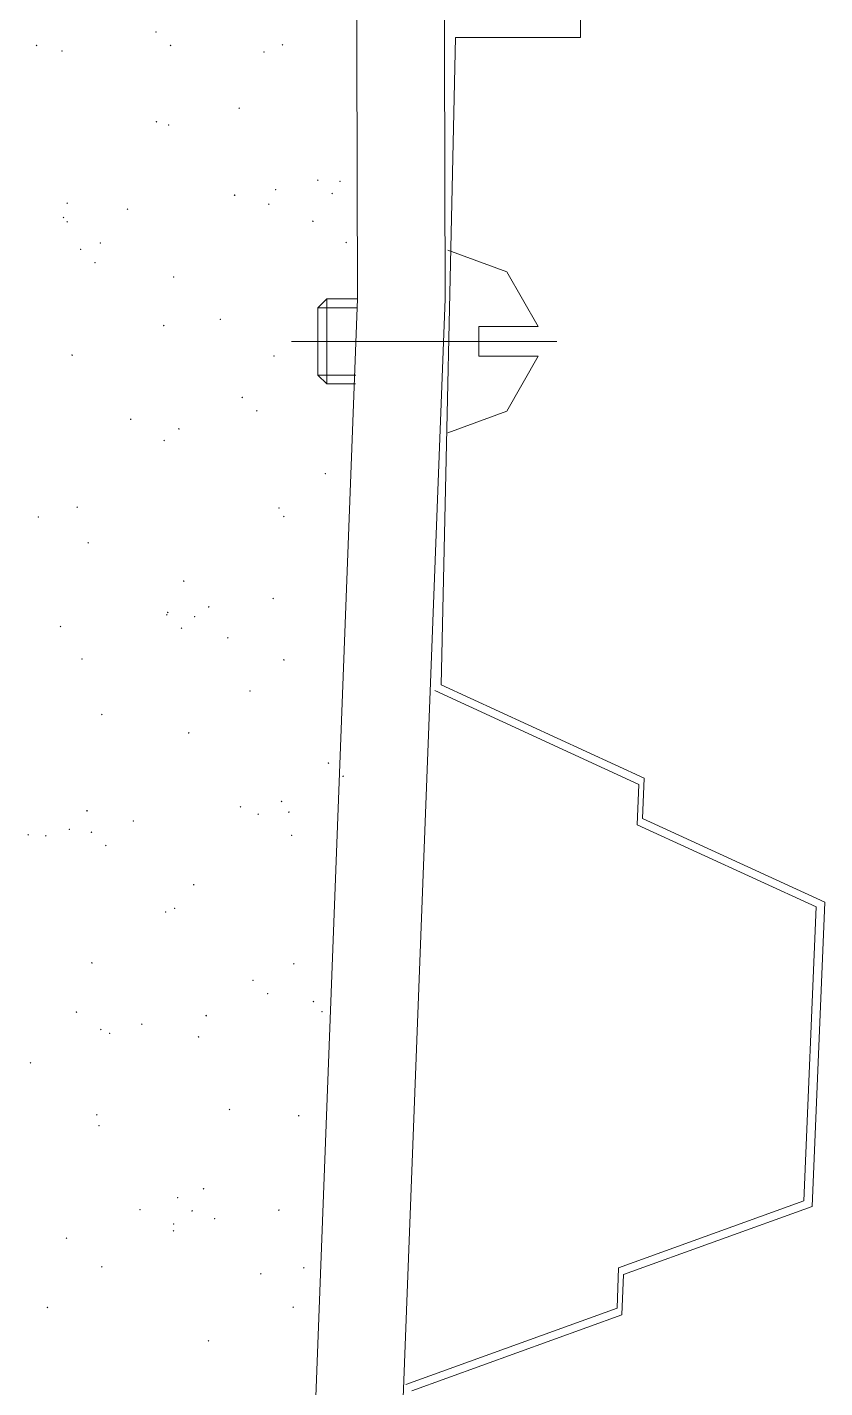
# Model space of a CAD drawing. Header units: millimetres. Extents: x 0 to 414, y 0 to 292.
# Drawn here: x 300.53 to 312.47, y 146.34 to 166.72 of the extents above; entities that cross this region are included whole.
import ezdxf

# ---------------------------------------------------------------- set-up
doc = ezdxf.new("R2010")
doc.units = ezdxf.units.MM

msp = doc.modelspace()

# ---------------------------------------------------------------- hatches: boundary and pattern name
h = msp.add_hatch(color=0)
h.dxf.hatch_style = 2
h.paths.add_polyline_path([(302.454028, 166.639169), (302.440975, 166.652222), (302.454028, 166.665275), (302.467081, 166.652222)])
h = msp.add_hatch(color=0)
h.dxf.hatch_style = 2
h.paths.add_polyline_path([(300.665444, 166.438086), (300.652392, 166.451139), (300.665444, 166.464192), (300.678497, 166.451139)])
h = msp.add_hatch(color=0)
h.dxf.hatch_style = 2
h.paths.add_polyline_path([(301.046444, 166.353419), (301.033392, 166.366472), (301.046444, 166.379525), (301.059497, 166.366472)])
h = msp.add_hatch(color=0)
h.dxf.hatch_style = 2
h.paths.add_polyline_path([(302.67275, 166.438086), (302.659697, 166.451139), (302.67275, 166.464192), (302.685803, 166.451139)])
h = msp.add_hatch(color=0)
h.dxf.hatch_style = 2
h.paths.add_polyline_path([(304.06975, 166.339308), (304.056697, 166.352361), (304.06975, 166.365414), (304.082803, 166.352361)])
h = msp.add_hatch(color=0)
h.dxf.hatch_style = 2
h.paths.add_polyline_path([(304.348444, 166.445142), (304.335392, 166.458194), (304.348444, 166.471247), (304.361497, 166.458194)])
h = msp.add_hatch(color=0)
h.dxf.hatch_style = 2
h.paths.add_polyline_path([(303.699333, 165.496169), (303.686281, 165.509222), (303.699333, 165.522275), (303.712386, 165.509222)])
h = msp.add_hatch(color=0)
h.dxf.hatch_style = 2
h.paths.add_polyline_path([(302.461083, 165.295086), (302.448031, 165.308139), (302.461083, 165.321192), (302.474136, 165.308139)])
h = msp.add_hatch(color=0)
h.dxf.hatch_style = 2
h.paths.add_polyline_path([(302.644528, 165.245697), (302.631475, 165.25875), (302.644528, 165.271803), (302.657581, 165.25875)])
h = msp.add_hatch(color=0)
h.dxf.hatch_style = 2
h.paths.add_polyline_path([(304.877611, 164.420197), (304.864558, 164.43325), (304.877611, 164.446303), (304.890664, 164.43325)])
h = msp.add_hatch(color=0)
h.dxf.hatch_style = 2
h.paths.add_polyline_path([(305.209222, 164.402558), (305.196169, 164.415611), (305.209222, 164.428664), (305.222275, 164.415611)])
h = msp.add_hatch(color=0)
h.dxf.hatch_style = 2
h.paths.add_polyline_path([(303.632306, 164.194419), (303.619253, 164.207472), (303.632306, 164.220525), (303.645358, 164.207472)])
h = msp.add_hatch(color=0)
h.dxf.hatch_style = 2
h.paths.add_polyline_path([(304.246139, 164.275558), (304.233086, 164.288611), (304.246139, 164.301664), (304.259192, 164.288611)])
h = msp.add_hatch(color=0)
h.dxf.hatch_style = 2
h.paths.add_polyline_path([(305.092806, 164.219114), (305.079753, 164.232167), (305.092806, 164.245219), (305.105858, 164.232167)])
h = msp.add_hatch(color=0)
h.dxf.hatch_style = 2
h.paths.add_polyline_path([(301.124056, 164.074475), (301.111003, 164.087528), (301.124056, 164.100581), (301.137108, 164.087528)])
h = msp.add_hatch(color=0)
h.dxf.hatch_style = 2
h.paths.add_polyline_path([(302.027167, 163.982753), (302.014114, 163.995806), (302.027167, 164.008858), (302.040219, 163.995806)])
h = msp.add_hatch(color=0)
h.dxf.hatch_style = 2
h.paths.add_polyline_path([(304.143833, 164.060364), (304.130781, 164.073417), (304.143833, 164.086469), (304.156886, 164.073417)])
h = msp.add_hatch(color=0)
h.dxf.hatch_style = 2
h.paths.add_polyline_path([(301.067611, 163.859281), (301.054558, 163.872333), (301.067611, 163.885386), (301.080664, 163.872333)])
h = msp.add_hatch(color=0)
h.dxf.hatch_style = 2
h.paths.add_polyline_path([(301.124056, 163.795781), (301.111003, 163.808833), (301.124056, 163.821886), (301.137108, 163.808833)])
h = msp.add_hatch(color=0)
h.dxf.hatch_style = 2
h.paths.add_polyline_path([(304.803528, 163.802836), (304.790475, 163.815889), (304.803528, 163.828942), (304.816581, 163.815889)])
h = msp.add_hatch(color=0)
h.dxf.hatch_style = 2
h.paths.add_polyline_path([(301.621472, 163.478281), (301.608419, 163.491333), (301.621472, 163.504386), (301.634525, 163.491333)])
h = msp.add_hatch(color=0)
h.dxf.hatch_style = 2
h.paths.add_polyline_path([(305.300944, 163.485336), (305.287892, 163.498389), (305.300944, 163.511442), (305.313997, 163.498389)])
h = msp.add_hatch(color=0)
h.dxf.hatch_style = 2
h.paths.add_polyline_path([(301.325139, 163.383031), (301.312086, 163.396083), (301.325139, 163.409136), (301.338192, 163.396083)])
h = msp.add_hatch(color=0)
h.dxf.hatch_style = 2
h.paths.add_polyline_path([(301.540333, 163.181947), (301.527281, 163.195), (301.540333, 163.208053), (301.553386, 163.195)])
h = msp.add_hatch(color=0)
h.dxf.hatch_style = 2
h.paths.add_polyline_path([(302.718611, 162.966753), (302.705558, 162.979806), (302.718611, 162.992858), (302.731664, 162.979806)])
h = msp.add_hatch(color=0)
h.dxf.hatch_style = 2
h.paths.add_polyline_path([(303.417111, 162.335281), (303.404058, 162.348333), (303.417111, 162.361386), (303.430164, 162.348333)])
h = msp.add_hatch(color=0)
h.dxf.hatch_style = 2
h.paths.add_polyline_path([(302.570444, 162.240031), (302.557392, 162.253083), (302.570444, 162.266136), (302.583497, 162.253083)])
h = msp.add_hatch(color=0)
h.dxf.hatch_style = 2
h.paths.add_polyline_path([(301.198139, 161.799058), (301.185086, 161.812111), (301.198139, 161.825164), (301.211192, 161.812111)])
h = msp.add_hatch(color=0)
h.dxf.hatch_style = 2
h.paths.add_polyline_path([(304.221444, 161.784947), (304.208392, 161.798), (304.221444, 161.811053), (304.234497, 161.798)])
h = msp.add_hatch(color=0)
h.dxf.hatch_style = 2
h.paths.add_polyline_path([(303.745194, 161.164058), (303.732142, 161.177111), (303.745194, 161.190164), (303.758247, 161.177111)])
h = msp.add_hatch(color=0)
h.dxf.hatch_style = 2
h.paths.add_polyline_path([(302.076556, 160.835975), (302.063503, 160.849028), (302.076556, 160.862081), (302.089608, 160.849028)])
h = msp.add_hatch(color=0)
h.dxf.hatch_style = 2
h.paths.add_polyline_path([(303.963917, 160.962975), (303.950864, 160.976028), (303.963917, 160.989081), (303.976969, 160.976028)])
h = msp.add_hatch(color=0)
h.dxf.hatch_style = 2
h.paths.add_polyline_path([(302.796222, 160.691336), (302.783169, 160.704389), (302.796222, 160.717442), (302.809275, 160.704389)])
h = msp.add_hatch(color=0)
h.dxf.hatch_style = 2
h.paths.add_polyline_path([(302.5775, 160.518475), (302.564447, 160.531528), (302.5775, 160.544581), (302.590553, 160.531528)])
h = msp.add_hatch(color=0)
h.dxf.hatch_style = 2
h.paths.add_polyline_path([(304.9905, 160.021058), (304.977447, 160.034111), (304.9905, 160.047164), (305.003553, 160.034111)])
h = msp.add_hatch(color=0)
h.dxf.hatch_style = 2
h.paths.add_polyline_path([(301.272222, 159.520114), (301.259169, 159.533167), (301.272222, 159.546219), (301.285275, 159.533167)])
h = msp.add_hatch(color=0)
h.dxf.hatch_style = 2
h.paths.add_polyline_path([(304.295528, 159.506003), (304.282475, 159.519056), (304.295528, 159.532108), (304.308581, 159.519056)])
h = msp.add_hatch(color=0)
h.dxf.hatch_style = 2
h.paths.add_polyline_path([(300.690139, 159.371947), (300.677086, 159.385), (300.690139, 159.398053), (300.703192, 159.385)])
h = msp.add_hatch(color=0)
h.dxf.hatch_style = 2
h.paths.add_polyline_path([(304.369611, 159.379003), (304.356558, 159.392056), (304.369611, 159.405108), (304.382664, 159.392056)])
h = msp.add_hatch(color=0)
h.dxf.hatch_style = 2
h.paths.add_polyline_path([(301.438028, 158.983892), (301.424975, 158.996944), (301.438028, 159.009997), (301.451081, 158.996944)])
h = msp.add_hatch(color=0)
h.dxf.hatch_style = 2
h.paths.add_polyline_path([(302.870306, 158.412392), (302.857253, 158.425444), (302.870306, 158.438497), (302.883358, 158.425444)])
h = msp.add_hatch(color=0)
h.dxf.hatch_style = 2
h.paths.add_polyline_path([(303.24425, 158.024336), (303.231197, 158.037389), (303.24425, 158.050442), (303.257303, 158.037389)])
h = msp.add_hatch(color=0)
h.dxf.hatch_style = 2
h.paths.add_polyline_path([(304.207333, 158.151336), (304.194281, 158.164389), (304.207333, 158.177442), (304.220386, 158.164389)])
h = msp.add_hatch(color=0)
h.dxf.hatch_style = 2
h.paths.add_polyline_path([(302.616306, 157.907919), (302.603253, 157.920972), (302.616306, 157.934025), (302.629358, 157.920972)])
h = msp.add_hatch(color=0)
h.dxf.hatch_style = 2
h.paths.add_polyline_path([(302.630417, 157.943197), (302.617364, 157.95625), (302.630417, 157.969303), (302.643469, 157.95625)])
h = msp.add_hatch(color=0)
h.dxf.hatch_style = 2
h.paths.add_polyline_path([(303.032583, 157.879697), (303.019531, 157.89275), (303.032583, 157.905803), (303.045636, 157.89275)])
h = msp.add_hatch(color=0)
h.dxf.hatch_style = 2
h.paths.add_polyline_path([(301.025278, 157.731531), (301.012225, 157.744583), (301.025278, 157.757636), (301.038331, 157.744583)])
h = msp.add_hatch(color=0)
h.dxf.hatch_style = 2
h.paths.add_polyline_path([(302.835028, 157.706836), (302.821975, 157.719889), (302.835028, 157.732942), (302.848081, 157.719889)])
h = msp.add_hatch(color=0)
h.dxf.hatch_style = 2
h.paths.add_polyline_path([(303.53, 157.562197), (303.516947, 157.57525), (303.53, 157.588303), (303.543053, 157.57525)])
h = msp.add_hatch(color=0)
h.dxf.hatch_style = 2
h.paths.add_polyline_path([(301.346306, 157.244697), (301.333253, 157.25775), (301.346306, 157.270803), (301.359358, 157.25775)])
h = msp.add_hatch(color=0)
h.dxf.hatch_style = 2
h.paths.add_polyline_path([(304.369611, 157.230586), (304.356558, 157.243639), (304.369611, 157.256692), (304.382664, 157.243639)])
h = msp.add_hatch(color=0)
h.dxf.hatch_style = 2
h.paths.add_polyline_path([(303.861611, 156.764919), (303.848558, 156.777972), (303.861611, 156.791025), (303.874664, 156.777972)])
h = msp.add_hatch(color=0)
h.dxf.hatch_style = 2
h.paths.add_polyline_path([(301.642639, 156.412142), (301.629586, 156.425194), (301.642639, 156.438247), (301.655692, 156.425194)])
h = msp.add_hatch(color=0)
h.dxf.hatch_style = 2
h.paths.add_polyline_path([(302.944389, 156.136975), (302.931336, 156.150028), (302.944389, 156.163081), (302.957442, 156.150028)])
h = msp.add_hatch(color=0)
h.dxf.hatch_style = 2
h.paths.add_polyline_path([(305.036361, 155.685419), (305.023308, 155.698472), (305.036361, 155.711525), (305.049414, 155.698472)])
h = msp.add_hatch(color=0)
h.dxf.hatch_style = 2
h.paths.add_polyline_path([(305.255083, 155.487864), (305.242031, 155.500917), (305.255083, 155.513969), (305.268136, 155.500917)])
h = msp.add_hatch(color=0)
h.dxf.hatch_style = 2
h.paths.add_polyline_path([(301.420389, 154.969281), (301.407336, 154.982333), (301.420389, 154.995386), (301.433442, 154.982333)])
h = msp.add_hatch(color=0)
h.dxf.hatch_style = 2
h.paths.add_polyline_path([(303.7205, 155.029253), (303.707447, 155.042306), (303.7205, 155.055358), (303.733553, 155.042306)])
h = msp.add_hatch(color=0)
h.dxf.hatch_style = 2
h.paths.add_polyline_path([(303.985083, 154.919892), (303.972031, 154.932944), (303.985083, 154.945997), (303.998136, 154.932944)])
h = msp.add_hatch(color=0)
h.dxf.hatch_style = 2
h.paths.add_polyline_path([(304.334333, 155.110392), (304.321281, 155.123444), (304.334333, 155.136497), (304.347386, 155.123444)])
h = msp.add_hatch(color=0)
h.dxf.hatch_style = 2
h.paths.add_polyline_path([(304.443694, 154.951642), (304.430642, 154.964694), (304.443694, 154.977747), (304.456747, 154.964694)])
h = msp.add_hatch(color=0)
h.dxf.hatch_style = 2
h.paths.add_polyline_path([(302.115361, 154.817586), (302.102308, 154.830639), (302.115361, 154.843692), (302.128414, 154.830639)])
h = msp.add_hatch(color=0)
h.dxf.hatch_style = 2
h.paths.add_polyline_path([(300.538444, 154.609447), (300.525392, 154.6225), (300.538444, 154.635553), (300.551497, 154.6225)])
h = msp.add_hatch(color=0)
h.dxf.hatch_style = 2
h.paths.add_polyline_path([(300.803028, 154.595336), (300.789975, 154.608389), (300.803028, 154.621442), (300.816081, 154.608389)])
h = msp.add_hatch(color=0)
h.dxf.hatch_style = 2
h.paths.add_polyline_path([(301.155806, 154.690586), (301.142753, 154.703639), (301.155806, 154.716692), (301.168858, 154.703639)])
h = msp.add_hatch(color=0)
h.dxf.hatch_style = 2
h.paths.add_polyline_path([(301.487417, 154.648253), (301.474364, 154.661306), (301.487417, 154.674358), (301.500469, 154.661306)])
h = msp.add_hatch(color=0)
h.dxf.hatch_style = 2
h.paths.add_polyline_path([(304.486028, 154.602392), (304.472975, 154.615444), (304.486028, 154.628497), (304.499081, 154.615444)])
h = msp.add_hatch(color=0)
h.dxf.hatch_style = 2
h.paths.add_polyline_path([(301.702611, 154.450697), (301.689558, 154.46375), (301.702611, 154.476803), (301.715664, 154.46375)])
h = msp.add_hatch(color=0)
h.dxf.hatch_style = 2
h.paths.add_polyline_path([(303.018472, 153.861558), (303.005419, 153.874611), (303.018472, 153.887664), (303.031525, 153.874611)])
h = msp.add_hatch(color=0)
h.dxf.hatch_style = 2
h.paths.add_polyline_path([(302.732722, 153.508781), (302.719669, 153.521833), (302.732722, 153.534886), (302.745775, 153.521833)])
h = msp.add_hatch(color=0)
h.dxf.hatch_style = 2
h.paths.add_polyline_path([(302.598667, 153.452336), (302.585614, 153.465389), (302.598667, 153.478442), (302.611719, 153.465389)])
h = msp.add_hatch(color=0)
h.dxf.hatch_style = 2
h.paths.add_polyline_path([(301.494472, 152.690336), (301.481419, 152.703389), (301.494472, 152.716442), (301.507525, 152.703389)])
h = msp.add_hatch(color=0)
h.dxf.hatch_style = 2
h.paths.add_polyline_path([(304.517778, 152.676225), (304.504725, 152.689278), (304.517778, 152.702331), (304.530831, 152.689278)])
h = msp.add_hatch(color=0)
h.dxf.hatch_style = 2
h.paths.add_polyline_path([(303.907472, 152.429281), (303.894419, 152.442333), (303.907472, 152.455386), (303.920525, 152.442333)])
h = msp.add_hatch(color=0)
h.dxf.hatch_style = 2
h.paths.add_polyline_path([(304.126194, 152.231725), (304.113142, 152.244778), (304.126194, 152.257831), (304.139247, 152.244778)])
h = msp.add_hatch(color=0)
h.dxf.hatch_style = 2
h.paths.add_polyline_path([(304.810583, 152.111781), (304.797531, 152.124833), (304.810583, 152.137886), (304.823636, 152.124833)])
h = msp.add_hatch(color=0)
h.dxf.hatch_style = 2
h.paths.add_polyline_path([(301.261639, 151.953031), (301.248586, 151.966083), (301.261639, 151.979136), (301.274692, 151.966083)])
h = msp.add_hatch(color=0)
h.dxf.hatch_style = 2
h.paths.add_polyline_path([(303.205444, 151.900114), (303.192392, 151.913167), (303.205444, 151.926219), (303.218497, 151.913167)])
h = msp.add_hatch(color=0)
h.dxf.hatch_style = 2
h.paths.add_polyline_path([(304.941111, 151.960086), (304.928058, 151.973139), (304.941111, 151.986192), (304.954164, 151.973139)])
h = msp.add_hatch(color=0)
h.dxf.hatch_style = 2
h.paths.add_polyline_path([(301.628528, 151.691975), (301.615475, 151.705028), (301.628528, 151.718081), (301.641581, 151.705028)])
h = msp.add_hatch(color=0)
h.dxf.hatch_style = 2
h.paths.add_polyline_path([(302.242361, 151.773114), (302.229308, 151.786167), (302.242361, 151.799219), (302.255414, 151.786167)])
h = msp.add_hatch(color=0)
h.dxf.hatch_style = 2
h.paths.add_polyline_path([(301.759056, 151.635531), (301.746003, 151.648583), (301.759056, 151.661636), (301.772108, 151.648583)])
h = msp.add_hatch(color=0)
h.dxf.hatch_style = 2
h.paths.add_polyline_path([(303.092556, 151.582614), (303.079503, 151.595667), (303.092556, 151.608719), (303.105608, 151.595667)])
h = msp.add_hatch(color=0)
h.dxf.hatch_style = 2
h.paths.add_polyline_path([(300.573722, 151.194558), (300.560669, 151.207611), (300.573722, 151.220664), (300.586775, 151.207611)])
h = msp.add_hatch(color=0)
h.dxf.hatch_style = 2
h.paths.add_polyline_path([(303.554694, 150.492531), (303.541642, 150.505583), (303.554694, 150.518636), (303.567747, 150.505583)])
h = msp.add_hatch(color=0)
h.dxf.hatch_style = 2
h.paths.add_polyline_path([(301.568556, 150.414919), (301.555503, 150.427972), (301.568556, 150.441025), (301.581608, 150.427972)])
h = msp.add_hatch(color=0)
h.dxf.hatch_style = 2
h.paths.add_polyline_path([(301.600306, 150.252642), (301.587253, 150.265694), (301.600306, 150.278747), (301.613358, 150.265694)])
h = msp.add_hatch(color=0)
h.dxf.hatch_style = 2
h.paths.add_polyline_path([(304.591861, 150.400808), (304.578808, 150.413861), (304.591861, 150.426914), (304.604914, 150.413861)])
h = msp.add_hatch(color=0)
h.dxf.hatch_style = 2
h.paths.add_polyline_path([(303.166639, 149.307197), (303.153586, 149.32025), (303.166639, 149.333303), (303.179692, 149.32025)])
h = msp.add_hatch(color=0)
h.dxf.hatch_style = 2
h.paths.add_polyline_path([(302.778583, 149.173142), (302.765531, 149.186194), (302.778583, 149.199247), (302.791636, 149.186194)])
h = msp.add_hatch(color=0)
h.dxf.hatch_style = 2
h.paths.add_polyline_path([(302.214139, 148.993225), (302.201086, 149.006278), (302.214139, 149.019331), (302.227192, 149.006278)])
h = msp.add_hatch(color=0)
h.dxf.hatch_style = 2
h.paths.add_polyline_path([(302.993778, 148.975586), (302.980725, 148.988639), (302.993778, 149.001692), (303.006831, 148.988639)])
h = msp.add_hatch(color=0)
h.dxf.hatch_style = 2
h.paths.add_polyline_path([(303.332444, 148.859169), (303.319392, 148.872222), (303.332444, 148.885275), (303.345497, 148.872222)])
h = msp.add_hatch(color=0)
h.dxf.hatch_style = 2
h.paths.add_polyline_path([(304.295528, 148.986169), (304.282475, 148.999222), (304.295528, 149.012275), (304.308581, 148.999222)])
h = msp.add_hatch(color=0)
h.dxf.hatch_style = 2
h.paths.add_polyline_path([(302.715083, 148.675725), (302.702031, 148.688778), (302.715083, 148.701831), (302.728136, 148.688778)])
h = msp.add_hatch(color=0)
h.dxf.hatch_style = 2
h.paths.add_polyline_path([(302.718611, 148.778031), (302.705558, 148.791083), (302.718611, 148.804136), (302.731664, 148.791083)])
h = msp.add_hatch(color=0)
h.dxf.hatch_style = 2
h.paths.add_polyline_path([(301.113472, 148.566364), (301.100419, 148.579417), (301.113472, 148.592469), (301.126525, 148.579417)])
h = msp.add_hatch(color=0)
h.dxf.hatch_style = 2
h.paths.add_polyline_path([(301.642639, 148.135975), (301.629586, 148.149028), (301.642639, 148.162081), (301.655692, 148.149028)])
h = msp.add_hatch(color=0)
h.dxf.hatch_style = 2
h.paths.add_polyline_path([(304.023889, 148.033669), (304.010836, 148.046722), (304.023889, 148.059775), (304.036942, 148.046722)])
h = msp.add_hatch(color=0)
h.dxf.hatch_style = 2
h.paths.add_polyline_path([(304.665944, 148.121864), (304.652892, 148.134917), (304.665944, 148.147969), (304.678997, 148.134917)])
h = msp.add_hatch(color=0)
h.dxf.hatch_style = 2
h.paths.add_polyline_path([(300.827722, 147.529197), (300.814669, 147.54225), (300.827722, 147.555303), (300.840775, 147.54225)])
h = msp.add_hatch(color=0)
h.dxf.hatch_style = 2
h.paths.add_polyline_path([(304.507194, 147.532725), (304.494142, 147.545778), (304.507194, 147.558831), (304.520247, 147.545778)])
h = msp.add_hatch(color=0)
h.dxf.hatch_style = 2
h.paths.add_polyline_path([(303.240722, 147.028253), (303.227669, 147.041306), (303.240722, 147.054358), (303.253775, 147.041306)])

# ---------------------------------------------------------------- linework, layer by layer
at = {"color": 0, "lineweight": 0}
for points in [[(305.470278, 162.65525), (305.406778, 186.961639), (304.217917, 211.243333)], [(306.782611, 162.65525), (306.719111, 186.961639), (305.533778, 211.243333)], [(308.811083, 174.159333), (308.811083, 166.567556)], [(306.722639, 156.869694), (306.937833, 166.567556)], [(308.811083, 166.567556), (306.937833, 166.567556)], [(308.176083, 162.238972), (307.710417, 163.057417), (306.824944, 163.3855)], [(303.445333, 126.103944), (304.775306, 144.360194), (305.470278, 162.65525)], [(304.761194, 126.103944), (306.087639, 144.360194), (306.782611, 162.65525)], [(305.011667, 162.65525), (304.877611, 162.517667)], [(304.877611, 162.517667), (304.877611, 162.016722)], [(304.877611, 162.517667), (305.46675, 162.517667)], [(305.470278, 162.65525), (305.011667, 162.65525)], [(305.011667, 162.65525), (305.011667, 162.016722)], [(308.176083, 162.238972), (307.287083, 162.238972)], [(307.287083, 162.238972), (307.287083, 162.016722)], [(304.4825, 162.016722), (308.458306, 162.016722)], [(304.877611, 161.51225), (304.877611, 162.016722)], [(305.011667, 161.378194), (305.011667, 162.016722)], [(307.287083, 161.794472), (307.287083, 162.016722)], [(306.824944, 160.647944), (307.710417, 160.9725), (308.176083, 161.794472)], [(308.176083, 161.794472), (307.287083, 161.794472)], [(305.011667, 161.378194), (304.877611, 161.51225)], [(304.877611, 161.51225), (305.445583, 161.51225)], [(305.442056, 161.378194), (305.011667, 161.378194)], [(306.627389, 156.785028), (309.685972, 155.377444)], [(306.722639, 156.869694), (309.763583, 155.472694)], [(309.685972, 155.377444), (309.661278, 154.774194)], [(309.763583, 155.472694), (309.738889, 154.869444)], [(309.661278, 154.774194), (312.338861, 153.543)], [(309.738889, 154.869444), (312.469389, 153.613556)], [(312.338861, 153.543), (312.155417, 149.136806)], [(312.469389, 153.613556), (312.278889, 149.055667)], [(309.382583, 148.134917), (312.155417, 149.136806)], [(309.453139, 148.032611), (312.278889, 149.055667)], [(309.357889, 147.528139), (309.382583, 148.134917)], [(309.428444, 147.429361), (309.453139, 148.032611)], [(306.197, 146.385139), (309.357889, 147.528139)], [(306.285194, 146.289889), (309.428444, 147.429361)]]:
    msp.add_lwpolyline(points, dxfattribs=at)

doc.saveas('drawing.dxf')
